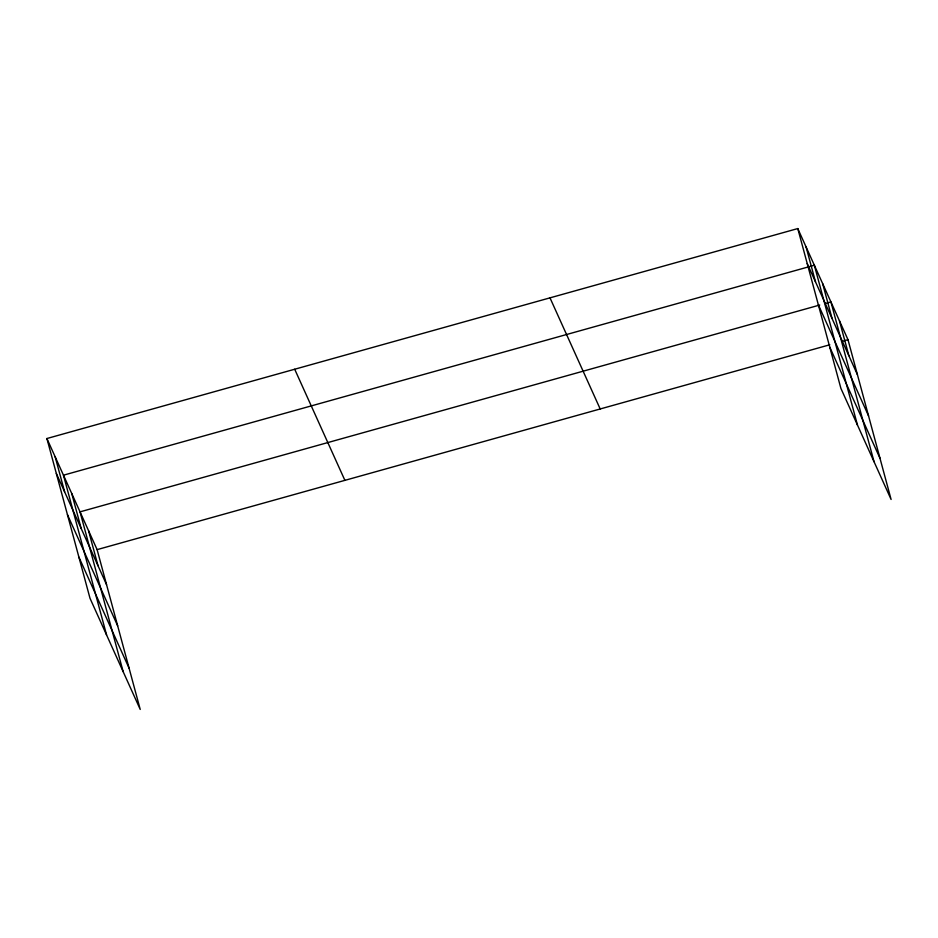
<?xml version="1.0" encoding="UTF-8"?>
<svg xmlns="http://www.w3.org/2000/svg" width="938" height="938" viewBox="0 0 938 938"><rect width="100%" height="100%" fill="white"/><g stroke="black" fill="none" stroke-linecap="round" stroke-linejoin="round"><path stroke-width="1.41" d="M46.9 438.527L97.106 549.633L140.219 709.433L90.013 598.315L46.9 438.527L797.781 228.567L847.987 339.685L891.1 499.473L840.894 388.367L797.781 228.567M819.718 305.038L80.035 511.855L123.148 671.643M825.323 303.478L830.916 301.907L874.028 461.695M97.106 549.633L829.79 344.774M842.383 341.256L847.987 339.685M807.219 263.543L857.426 374.661M818.335 304.733L868.541 415.851M829.79 347.177L879.985 458.283M549.996 297.862L600.191 408.968M294.696 369.244L344.891 480.35M56.339 473.502L106.533 584.609M67.454 514.692L117.649 625.798M78.898 557.125L129.104 668.243M839.451 320.796L848.89 355.772M822.638 283.569L832.076 318.545M857.461 425.031L814.348 265.243L63.467 475.191L106.58 634.979M806.07 246.905L815.509 281.881M88.571 530.744L97.998 565.72M71.745 493.529L81.184 528.504M55.178 456.853L64.616 491.829"/></g></svg>
